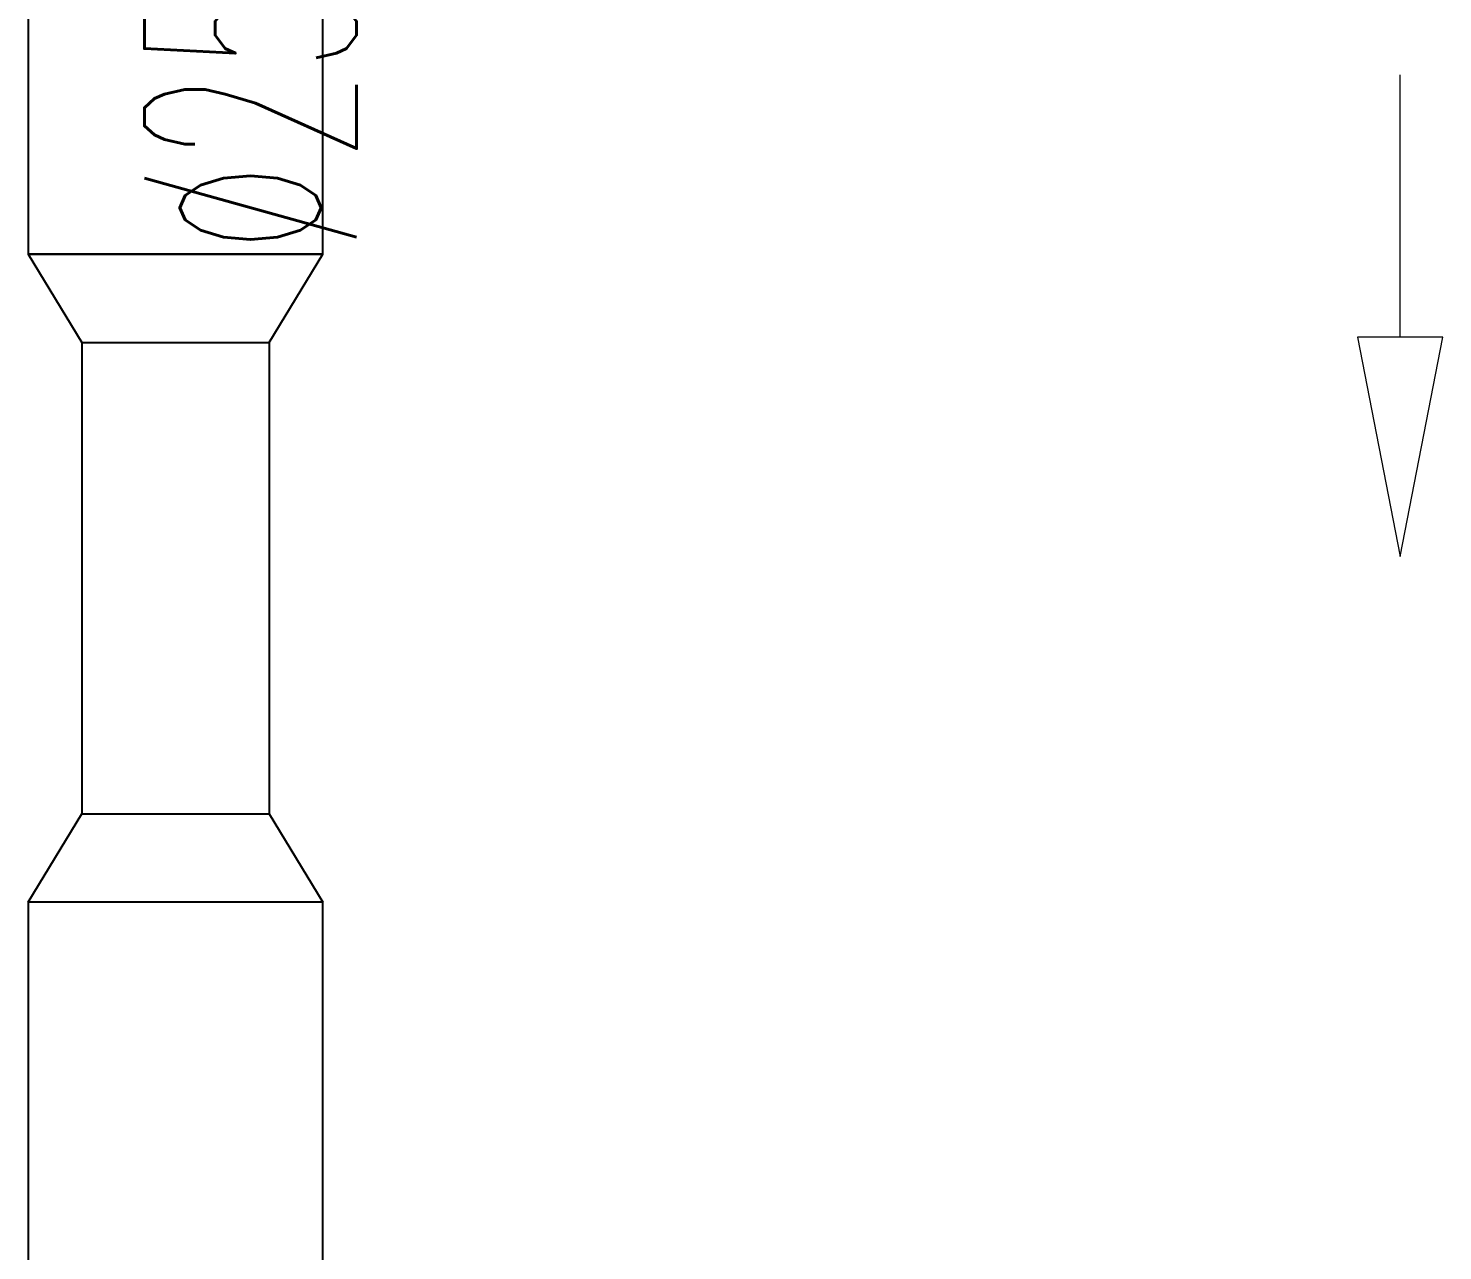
# Model space of a CAD drawing. Header units: inches. Extents: x -172 to 5713, y -54 to 3470.
# Drawn here: x 1585.8 to 1705.9, y 1199.3 to 1303 of the extents above; entities that cross this region are included whole.
import ezdxf
from ezdxf.enums import TextEntityAlignment as Align

# ---------------------------------------------------------------- set-up
doc = ezdxf.new("R2010")
doc.units = ezdxf.units.IN
doc.header["$MEASUREMENT"] = 0
for name, color, linetype, lineweight in [('MTY-EMIS-KANALI', 150, 'Continuous', 0), ('MTY-UFLEME-KANALI-Flex', 21, 'ZIGZAG', 0), ('STM-U-MENFEZ', 2, 'Continuous', 0)]:
    doc.layers.add(name, color=color, linetype=linetype, lineweight=lineweight)
doc.layers.add('MTY-UFLEME-KANALI', color=20, linetype='Continuous')
doc.styles.add('CAP', font='simplxtw.shx', dxfattribs={"width": 0.65})
doc.linetypes.add('ZIGZAG', pattern='A,0.0001,-0.2,[131,ltypeshp.shx,S=0.2,R=0,X=-0.2,Y=0],-0.4,[131,ltypeshp.shx,S=0.2,R=180.00002,X=0.2,Y=0],-0.2', length=0.8001)

# ---------------------------------------------------------------- blocks, each defined once
blk = doc.blocks.new('A$C00D65541')
at = {"layer": 'STM-U-MENFEZ'}
blk.add_lwpolyline([(-50.5, 59.27), (-46.89, 59.27), (-50.5, 77.89), (-54.11, 59.27), (-50.5, 59.27), (-50.5, 37)], dxfattribs=at)
blk = doc.blocks.new('*U31')
at = {"layer": 'MTY-UFLEME-KANALI-Flex', "ltscale": 0.5}
for p, q in [((-12.5, -21.89), (-12.5, 11.74)), ((12.5, -21.89), (12.5, 11.74))]:
    blk.add_line(p, q, dxfattribs=at)
at = {"layer": 'MTY-UFLEME-KANALI-Flex', "linetype": 'ByBlock', "ltscale": 0.5}
for points in [[(12.5, 16.74), (-12.5, 16.74), (-12.5, 11.74), (12.5, 11.74)], [(12.5, -21.89), (-12.5, -21.89), (-12.5, -26.89), (12.5, -26.89)]]:
    blk.add_lwpolyline(points, close=True, dxfattribs=at)
at = {"layer": 'MTY-UFLEME-KANALI-Flex', "color": 7, "ltscale": 0.5, "style": 'CAP', "width": 0.5}
blk.add_attdef('X', text='', height=18, dxfattribs=at).set_placement((-36.68, 13.88), align=Align.CENTER)

msp = doc.modelspace()

# ---------------------------------------------------------------- linework, layer by layer
at = {"layer": 'MTY-UFLEME-KANALI'}
for points in [[(1610.81, 1358.65), (1585.81, 1358.65), (1585.81, 1283.86), (1610.81, 1283.86)], [(1610.81, 1283.86), (1585.81, 1283.86), (1590.36, 1276.36), (1606.26, 1276.36)], [(1610.81, 1228.86), (1585.81, 1228.86), (1590.36, 1236.36), (1606.26, 1236.36)], [(1610.81, 1005.74), (1610.81, 1228.86), (1585.81, 1228.86), (1585.81, 1005.74)]]:
    msp.add_lwpolyline(points, close=True, dxfattribs=at)
for points in [[(1590.36, 1276.36), (1590.36, 1236.36)], [(1606.26, 1276.36), (1606.26, 1236.36)]]:
    msp.add_lwpolyline(points, dxfattribs=at)

# ---------------------------------------------------------------- block references
at = {"layer": 'MTY-EMIS-KANALI', "rotation": 180}
msp.add_blockref('A$C00D65541', (1651.74, 1336.08), dxfattribs=at)
at = {"layer": 'MTY-UFLEME-KANALI', "rotation": 90}
msp.add_blockref('*U31', (1627.55, 1336.05), dxfattribs=at).add_auto_attribs({'X': '%%C250'})

doc.saveas('drawing.dxf')
